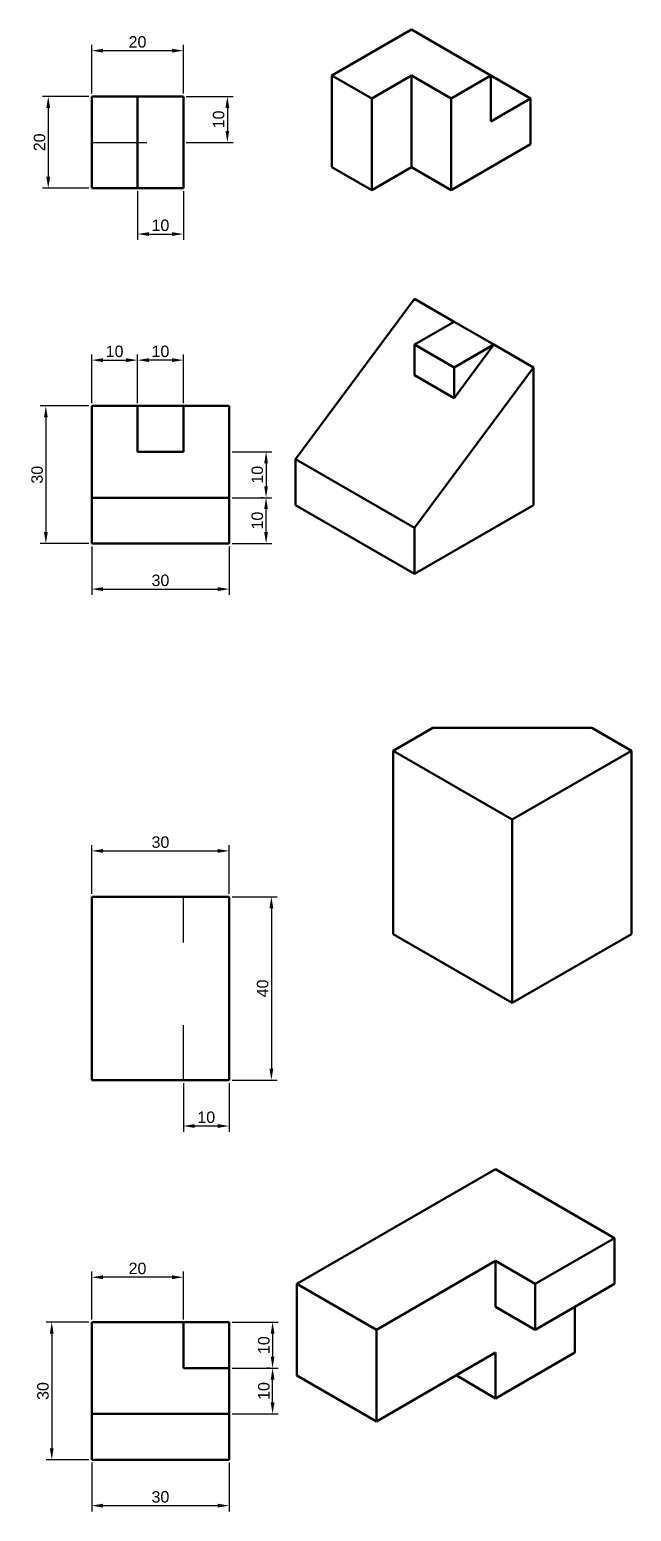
# Model space of a CAD drawing. Header units: millimetres. Extents: x 36 to 362, y 44 to 1470.
# Drawn here: x 45.9 to 177.2, y 389.3 to 712.5 of the extents above; entities that cross this region are included whole.
import ezdxf

# ---------------------------------------------------------------- set-up
doc = ezdxf.new("R2010")
doc.units = ezdxf.units.MM
doc.linetypes.add('ACAD_ISO03W100', pattern=[30, 12, -18])
doc.layers.get('0').update_dxf_attribs({"lineweight": 50})
doc.layers.add('cota', color=5, linetype='Continuous', lineweight=25)
doc.layers.add('oculto', color=3, linetype='ACAD_ISO03W100', lineweight=25, plot=False)
doc.styles.get("Standard").update_dxf_attribs({"font": 'arial.ttf'})
doc.dimstyles.new('ISO-25', dxfattribs={"dimtxt": 2.5, "dimasz": 2.5, "dimexe": 1.25, "dimexo": 0.625, "dimtad": 1, "dimtxsty": 'Standard', "dimcen": 2.5, "dimadec": 0, "dimazin": 0, "dimtfac": 1, "dimtmove": 0, "dimatfit": 3, "dimfxl": 1, "dimarcsym": 0})

# ---------------------------------------------------------------- blocks, each defined once
blk = doc.blocks.new('*D18')
at = {"layer": 'cota', "color": 0, "lineweight": -2, "transparency": 16777216}
for p, q in [((59.42, 399.91), (59.42, 389.28)), ((89.42, 399.91), (89.42, 389.28)), ((61.92, 390.53), (86.92, 390.53))]:
    blk.add_line(p, q, dxfattribs=at)
at = {"layer": 'cota', "color": 0, "transparency": 16777216}
for points in [[(61.92, 390.95), (61.92, 390.11), (59.42, 390.53)], [(86.92, 390.95), (86.92, 390.11), (89.42, 390.53)]]:
    blk.add_solid(points, dxfattribs=at)
at = {"layer": 'defpoints', "color": 0, "transparency": 16777216}
for p in [(59.42, 400.53), (89.42, 400.53), (89.42, 390.53)]:
    blk.add_point(p, dxfattribs=at)
at = {"layer": 'cota', "color": 0, "transparency": 16777216, "insert": (74.42, 392.43), "char_height": 2.5, "attachment_point": 5}
blk.add_mtext('30', dxfattribs=at)
blk = doc.blocks.new('*D19')
at = {"layer": 'cota', "color": 0, "lineweight": -2, "transparency": 16777216}
for p, q in [((59.42, 431.16), (59.42, 441.6)), ((76.92, 440.35), (61.92, 440.35)), ((79.42, 431.16), (79.42, 441.6))]:
    blk.add_line(p, q, dxfattribs=at)
at = {"layer": 'cota', "color": 0, "transparency": 16777216}
for points in [[(61.92, 440.77), (61.92, 439.93), (59.42, 440.35)], [(76.92, 440.77), (76.92, 439.93), (79.42, 440.35)]]:
    blk.add_solid(points, dxfattribs=at)
at = {"layer": 'defpoints', "color": 0, "transparency": 16777216}
for p in [(59.42, 440.35), (59.42, 430.53), (79.42, 430.53)]:
    blk.add_point(p, dxfattribs=at)
at = {"layer": 'cota', "color": 0, "transparency": 16777216, "insert": (69.42, 442.25), "char_height": 2.5, "attachment_point": 5}
blk.add_mtext('20', dxfattribs=at)
blk = doc.blocks.new('*D20')
at = {"layer": 'cota', "color": 0, "lineweight": -2, "transparency": 16777216}
for p, q in [((58.8, 430.53), (49.46, 430.53)), ((50.71, 428.03), (50.71, 403.03)), ((58.8, 400.53), (49.46, 400.53))]:
    blk.add_line(p, q, dxfattribs=at)
at = {"layer": 'cota', "color": 0, "transparency": 16777216}
for points in [[(50.29, 428.03), (51.12, 428.03), (50.71, 430.53)], [(50.29, 403.03), (51.12, 403.03), (50.71, 400.53)]]:
    blk.add_solid(points, dxfattribs=at)
at = {"layer": 'defpoints', "color": 0, "transparency": 16777216}
for p in [(59.42, 430.53), (50.71, 400.53), (59.42, 400.53)]:
    blk.add_point(p, dxfattribs=at)
at = {"layer": 'cota', "color": 0, "transparency": 16777216, "insert": (48.8, 415.53), "char_height": 2.5, "attachment_point": 5, "rotation": 90}
blk.add_mtext('30', dxfattribs=at)
blk = doc.blocks.new('*D21')
at = {"layer": 'cota', "color": 0, "lineweight": -2, "transparency": 16777216}
for p, q in [((90.05, 430.53), (100.14, 430.53)), ((98.89, 428.03), (98.89, 423.03)), ((90.05, 420.53), (100.14, 420.53))]:
    blk.add_line(p, q, dxfattribs=at)
at = {"layer": 'cota', "color": 0, "transparency": 16777216}
for points in [[(98.48, 428.03), (99.31, 428.03), (98.89, 430.53)], [(98.48, 423.03), (99.31, 423.03), (98.89, 420.53)]]:
    blk.add_solid(points, dxfattribs=at)
at = {"layer": 'defpoints', "color": 0, "transparency": 16777216}
for p in [(89.42, 430.53), (89.42, 420.53), (98.89, 420.53)]:
    blk.add_point(p, dxfattribs=at)
at = {"layer": 'cota', "color": 0, "transparency": 16777216, "insert": (96.99, 425.53), "char_height": 2.5, "attachment_point": 5, "rotation": 90}
blk.add_mtext('10', dxfattribs=at)
blk = doc.blocks.new('*D22')
at = {"layer": 'cota', "color": 0, "lineweight": -2, "transparency": 16777216}
for p, q in [((98.27, 420.53), (97.64, 420.53)), ((98.89, 413.03), (98.89, 418.03)), ((90.05, 410.53), (100.14, 410.53))]:
    blk.add_line(p, q, dxfattribs=at)
at = {"layer": 'cota', "color": 0, "transparency": 16777216}
for points in [[(98.48, 418.03), (99.31, 418.03), (98.89, 420.53)], [(98.48, 413.03), (99.31, 413.03), (98.89, 410.53)]]:
    blk.add_solid(points, dxfattribs=at)
at = {"layer": 'defpoints', "color": 0, "transparency": 16777216}
for p in [(98.89, 420.53), (98.89, 420.53), (89.42, 410.53)]:
    blk.add_point(p, dxfattribs=at)
at = {"layer": 'cota', "color": 0, "transparency": 16777216, "insert": (96.99, 415.53), "char_height": 2.5, "attachment_point": 5, "rotation": 90}
blk.add_mtext('10', dxfattribs=at)
blk = doc.blocks.new('*D23')
at = {"layer": 'cota', "color": 0, "lineweight": -2, "transparency": 16777216}
for p, q in [((59.42, 523.95), (59.42, 534.58)), ((61.92, 533.33), (86.92, 533.33)), ((89.42, 523.95), (89.42, 534.58))]:
    blk.add_line(p, q, dxfattribs=at)
at = {"layer": 'cota', "color": 0, "transparency": 16777216}
for points in [[(61.92, 533.74), (61.92, 532.91), (59.42, 533.33)], [(86.92, 533.74), (86.92, 532.91), (89.42, 533.33)]]:
    blk.add_solid(points, dxfattribs=at)
at = {"layer": 'defpoints', "color": 0, "transparency": 16777216}
for p in [(89.42, 533.33), (59.42, 523.33), (89.42, 523.33)]:
    blk.add_point(p, dxfattribs=at)
at = {"layer": 'cota', "color": 0, "transparency": 16777216, "insert": (74.42, 535.23), "char_height": 2.5, "attachment_point": 5}
blk.add_mtext('30', dxfattribs=at)
blk = doc.blocks.new('*D24')
at = {"layer": 'cota', "color": 0, "lineweight": -2, "transparency": 16777216}
for p, q in [((79.42, 482.7), (79.42, 472.08)), ((89.42, 482.7), (89.42, 472.08)), ((86.92, 473.33), (81.92, 473.33))]:
    blk.add_line(p, q, dxfattribs=at)
at = {"layer": 'cota', "color": 0, "transparency": 16777216}
for points in [[(81.92, 473.74), (81.92, 472.91), (79.42, 473.33)], [(86.92, 473.74), (86.92, 472.91), (89.42, 473.33)]]:
    blk.add_solid(points, dxfattribs=at)
at = {"layer": 'defpoints', "color": 0, "transparency": 16777216}
for p in [(79.42, 483.33), (89.42, 483.33), (79.42, 473.33)]:
    blk.add_point(p, dxfattribs=at)
at = {"layer": 'cota', "color": 0, "transparency": 16777216, "insert": (84.42, 475.23), "char_height": 2.5, "attachment_point": 5}
blk.add_mtext('10', dxfattribs=at)
blk = doc.blocks.new('*D25')
at = {"layer": 'cota', "color": 0, "lineweight": -2, "transparency": 16777216}
for p, q in [((90.05, 523.33), (99.88, 523.33)), ((98.63, 520.83), (98.63, 485.83)), ((90.05, 483.33), (99.88, 483.33))]:
    blk.add_line(p, q, dxfattribs=at)
at = {"layer": 'cota', "color": 0, "transparency": 16777216}
for points in [[(98.21, 520.83), (99.04, 520.83), (98.63, 523.33)], [(98.21, 485.83), (99.04, 485.83), (98.63, 483.33)]]:
    blk.add_solid(points, dxfattribs=at)
at = {"layer": 'defpoints', "color": 0, "transparency": 16777216}
for p in [(89.42, 523.33), (89.42, 483.33), (98.63, 483.33)]:
    blk.add_point(p, dxfattribs=at)
at = {"layer": 'cota', "color": 0, "transparency": 16777216, "insert": (96.73, 503.33), "char_height": 2.5, "attachment_point": 5, "rotation": 90}
blk.add_mtext('40', dxfattribs=at)
blk = doc.blocks.new('*D26')
at = {"layer": 'cota', "color": 0, "lineweight": -2, "transparency": 16777216}
for p, q in [((58.8, 630.37), (48.17, 630.37)), ((49.42, 627.87), (49.42, 602.87)), ((58.8, 600.37), (48.17, 600.37))]:
    blk.add_line(p, q, dxfattribs=at)
at = {"layer": 'cota', "color": 0, "transparency": 16777216}
for points in [[(49.01, 627.87), (49.84, 627.87), (49.42, 630.37)], [(49.01, 602.87), (49.84, 602.87), (49.42, 600.37)]]:
    blk.add_solid(points, dxfattribs=at)
at = {"layer": 'defpoints', "color": 0, "transparency": 16777216}
for p in [(59.42, 630.37), (49.42, 600.37), (59.42, 600.37)]:
    blk.add_point(p, dxfattribs=at)
at = {"layer": 'cota', "color": 0, "transparency": 16777216, "insert": (47.52, 615.37), "char_height": 2.5, "attachment_point": 5, "rotation": 90}
blk.add_mtext('30', dxfattribs=at)
blk = doc.blocks.new('*D27')
at = {"layer": 'cota', "color": 0, "lineweight": -2, "transparency": 16777216}
for p, q in [((90.05, 610.37), (98.72, 610.37)), ((97.47, 602.87), (97.47, 607.87)), ((90.05, 600.37), (98.72, 600.37))]:
    blk.add_line(p, q, dxfattribs=at)
at = {"layer": 'cota', "color": 0, "transparency": 16777216}
for points in [[(97.05, 607.87), (97.88, 607.87), (97.47, 610.37)], [(97.05, 602.87), (97.88, 602.87), (97.47, 600.37)]]:
    blk.add_solid(points, dxfattribs=at)
at = {"layer": 'defpoints', "color": 0, "transparency": 16777216}
for p in [(89.42, 610.37), (97.47, 610.37), (89.42, 600.37)]:
    blk.add_point(p, dxfattribs=at)
at = {"layer": 'cota', "color": 0, "transparency": 16777216, "insert": (95.56, 605.37), "char_height": 2.5, "attachment_point": 5, "rotation": 90}
blk.add_mtext('10', dxfattribs=at)
blk = doc.blocks.new('*D28')
at = {"layer": 'cota', "color": 0, "lineweight": -2, "transparency": 16777216}
for p, q in [((90.05, 620.37), (98.72, 620.37)), ((97.47, 617.87), (97.47, 612.87)), ((96.84, 610.37), (96.22, 610.37))]:
    blk.add_line(p, q, dxfattribs=at)
at = {"layer": 'cota', "color": 0, "transparency": 16777216}
for points in [[(97.05, 617.87), (97.88, 617.87), (97.47, 620.37)], [(97.05, 612.87), (97.88, 612.87), (97.47, 610.37)]]:
    blk.add_solid(points, dxfattribs=at)
at = {"layer": 'defpoints', "color": 0, "transparency": 16777216}
for p in [(89.42, 620.37), (97.47, 610.37), (97.47, 610.37)]:
    blk.add_point(p, dxfattribs=at)
at = {"layer": 'cota', "color": 0, "transparency": 16777216, "insert": (95.56, 615.37), "char_height": 2.5, "attachment_point": 5, "rotation": 90}
blk.add_mtext('10', dxfattribs=at)
blk = doc.blocks.new('*D29')
at = {"layer": 'cota', "color": 0, "lineweight": -2, "transparency": 16777216}
for p, q in [((59.42, 599.75), (59.42, 589.18)), ((89.42, 599.75), (89.42, 589.18)), ((61.92, 590.43), (86.92, 590.43))]:
    blk.add_line(p, q, dxfattribs=at)
at = {"layer": 'cota', "color": 0, "transparency": 16777216}
for points in [[(61.92, 590.85), (61.92, 590.01), (59.42, 590.43)], [(86.92, 590.85), (86.92, 590.01), (89.42, 590.43)]]:
    blk.add_solid(points, dxfattribs=at)
at = {"layer": 'defpoints', "color": 0, "transparency": 16777216}
for p in [(59.42, 600.37), (89.42, 600.37), (89.42, 590.43)]:
    blk.add_point(p, dxfattribs=at)
at = {"layer": 'cota', "color": 0, "transparency": 16777216, "insert": (74.42, 592.33), "char_height": 2.5, "attachment_point": 5}
blk.add_mtext('30', dxfattribs=at)
blk = doc.blocks.new('*D30')
at = {"layer": 'cota', "color": 0, "lineweight": -2, "transparency": 16777216}
for p, q in [((59.42, 631), (59.42, 641.62)), ((61.92, 640.37), (66.92, 640.37)), ((69.42, 631), (69.42, 641.62))]:
    blk.add_line(p, q, dxfattribs=at)
at = {"layer": 'cota', "color": 0, "transparency": 16777216}
for points in [[(61.92, 640.79), (61.92, 639.95), (59.42, 640.37)], [(66.92, 640.79), (66.92, 639.95), (69.42, 640.37)]]:
    blk.add_solid(points, dxfattribs=at)
at = {"layer": 'defpoints', "color": 0, "transparency": 16777216}
for p in [(69.42, 640.37), (59.42, 630.37), (69.42, 630.37)]:
    blk.add_point(p, dxfattribs=at)
at = {"layer": 'cota', "color": 0, "transparency": 16777216, "insert": (64.42, 642.27), "char_height": 2.5, "attachment_point": 5}
blk.add_mtext('10', dxfattribs=at)
blk = doc.blocks.new('*D31')
at = {"layer": 'cota', "color": 0, "lineweight": -2, "transparency": 16777216}
for p, q in [((69.42, 641), (69.42, 641.62)), ((76.92, 640.37), (71.92, 640.37)), ((79.42, 631), (79.42, 641.62))]:
    blk.add_line(p, q, dxfattribs=at)
at = {"layer": 'cota', "color": 0, "transparency": 16777216}
for points in [[(71.92, 640.79), (71.92, 639.95), (69.42, 640.37)], [(76.92, 640.79), (76.92, 639.95), (79.42, 640.37)]]:
    blk.add_solid(points, dxfattribs=at)
at = {"layer": 'defpoints', "color": 0, "transparency": 16777216}
for p in [(69.42, 640.37), (69.42, 640.37), (79.42, 630.37)]:
    blk.add_point(p, dxfattribs=at)
at = {"layer": 'cota', "color": 0, "transparency": 16777216, "insert": (74.42, 642.27), "char_height": 2.5, "attachment_point": 5}
blk.add_mtext('10', dxfattribs=at)
blk = doc.blocks.new('*D32')
at = {"layer": 'cota', "color": 0, "lineweight": -2, "transparency": 16777216}
for p, q in [((59.42, 698.49), (59.42, 709.12)), ((61.92, 707.87), (76.92, 707.87)), ((79.42, 698.49), (79.42, 709.12))]:
    blk.add_line(p, q, dxfattribs=at)
at = {"layer": 'cota', "color": 0, "transparency": 16777216}
for points in [[(61.92, 708.28), (61.92, 707.45), (59.42, 707.87)], [(76.92, 708.28), (76.92, 707.45), (79.42, 707.87)]]:
    blk.add_solid(points, dxfattribs=at)
at = {"layer": 'defpoints', "color": 0, "transparency": 16777216}
for p in [(79.42, 707.87), (59.42, 697.87), (79.42, 697.87)]:
    blk.add_point(p, dxfattribs=at)
at = {"layer": 'cota', "color": 0, "transparency": 16777216, "insert": (69.42, 709.77), "char_height": 2.5, "attachment_point": 5}
blk.add_mtext('20', dxfattribs=at)
blk = doc.blocks.new('*D33')
at = {"layer": 'cota', "color": 0, "lineweight": -2, "transparency": 16777216}
for p, q in [((69.42, 677.24), (69.42, 666.62)), ((79.42, 677.24), (79.42, 666.62)), ((71.92, 667.87), (76.92, 667.87))]:
    blk.add_line(p, q, dxfattribs=at)
at = {"layer": 'cota', "color": 0, "transparency": 16777216}
for points in [[(71.92, 668.28), (71.92, 667.45), (69.42, 667.87)], [(76.92, 668.28), (76.92, 667.45), (79.42, 667.87)]]:
    blk.add_solid(points, dxfattribs=at)
at = {"layer": 'defpoints', "color": 0, "transparency": 16777216}
for p in [(69.42, 677.87), (79.42, 677.87), (79.42, 667.87)]:
    blk.add_point(p, dxfattribs=at)
at = {"layer": 'cota', "color": 0, "transparency": 16777216, "insert": (74.42, 669.77), "char_height": 2.5, "attachment_point": 5}
blk.add_mtext('10', dxfattribs=at)
blk = doc.blocks.new('*D34')
at = {"layer": 'cota', "color": 0, "lineweight": -2, "transparency": 16777216}
for p, q in [((58.8, 697.87), (48.69, 697.87)), ((49.94, 695.37), (49.94, 680.37)), ((58.8, 677.87), (48.69, 677.87))]:
    blk.add_line(p, q, dxfattribs=at)
at = {"layer": 'cota', "color": 0, "transparency": 16777216}
for points in [[(49.53, 695.37), (50.36, 695.37), (49.94, 697.87)], [(49.53, 680.37), (50.36, 680.37), (49.94, 677.87)]]:
    blk.add_solid(points, dxfattribs=at)
at = {"layer": 'defpoints', "color": 0, "transparency": 16777216}
for p in [(59.42, 697.87), (49.94, 677.87), (59.42, 677.87)]:
    blk.add_point(p, dxfattribs=at)
at = {"layer": 'cota', "color": 0, "transparency": 16777216, "insert": (48.04, 687.87), "char_height": 2.5, "attachment_point": 5, "rotation": 90}
blk.add_mtext('20', dxfattribs=at)
blk = doc.blocks.new('*D35')
at = {"layer": 'cota', "color": 0, "lineweight": -2, "transparency": 16777216}
for p, q in [((80.05, 697.87), (90.27, 697.87)), ((89.02, 695.37), (89.02, 690.37)), ((80.05, 687.87), (90.27, 687.87))]:
    blk.add_line(p, q, dxfattribs=at)
at = {"layer": 'cota', "color": 0, "transparency": 16777216}
for points in [[(88.61, 695.37), (89.44, 695.37), (89.02, 697.87)], [(88.61, 690.37), (89.44, 690.37), (89.02, 687.87)]]:
    blk.add_solid(points, dxfattribs=at)
at = {"layer": 'defpoints', "color": 0, "transparency": 16777216}
for p in [(79.42, 697.87), (79.42, 687.87), (89.02, 687.87)]:
    blk.add_point(p, dxfattribs=at)
at = {"layer": 'cota', "color": 0, "transparency": 16777216, "insert": (87.12, 692.87), "char_height": 2.5, "attachment_point": 5, "rotation": 90}
blk.add_mtext('10', dxfattribs=at)

msp = doc.modelspace()

# ---------------------------------------------------------------- linework, layer by layer
for p, q in [((111.85, 702.453), (129.17, 712.453)), ((129.17, 712.453), (146.491, 702.453)), ((111.85, 682.453), (111.85, 702.453)), ((111.85, 702.453), (120.51, 697.453)), ((120.51, 697.453), (129.17, 702.453)), ((137.831, 697.453), (129.17, 702.453)), ((129.17, 702.453), (129.17, 682.453)), ((146.491, 702.453), (137.831, 697.453)), ((146.491, 692.453), (146.491, 702.453)), ((155.151, 697.453), (146.491, 702.453)), ((59.424, 677.867), (59.424, 697.867)), ((59.424, 697.867), (69.424, 697.867)), ((59.424, 697.867), (59.424, 687.867)), ((69.424, 677.867), (69.424, 697.867)), ((69.424, 697.867), (79.424, 697.867)), ((79.424, 697.867), (79.424, 677.867)), ((120.51, 697.453), (120.51, 677.453)), ((137.831, 677.453), (137.831, 697.453)), ((155.151, 697.453), (146.491, 692.453)), ((155.151, 687.453), (155.151, 697.453)), ((155.151, 687.453), (137.831, 677.453)), ((120.51, 677.453), (111.85, 682.453)), ((120.51, 677.453), (129.17, 682.453)), ((129.17, 682.453), (137.831, 677.453)), ((59.424, 677.867), (69.424, 677.867)), ((79.424, 677.867), (69.424, 677.867)), ((103.858, 618.759), (129.839, 653.759)), ((138.499, 648.759), (129.839, 653.759)), ((129.839, 643.759), (138.499, 648.759)), ((138.499, 648.759), (147.159, 643.759)), ((129.832, 637.083), (129.832, 643.763)), ((138.499, 638.759), (129.839, 643.759)), ((138.492, 632.083), (147.159, 643.759)), ((147.159, 643.759), (138.499, 638.759)), ((155.819, 638.759), (147.159, 643.759)), ((138.492, 632.083), (129.832, 637.083)), ((129.839, 603.759), (155.819, 638.759)), ((138.499, 638.759), (138.492, 632.083)), ((155.819, 608.759), (155.819, 638.759)), ((59.424, 610.371), (59.424, 630.371)), ((59.424, 630.371), (69.424, 630.371)), ((69.424, 630.371), (69.424, 620.371)), ((69.424, 630.371), (79.424, 630.371)), ((79.424, 620.371), (79.424, 630.371)), ((79.424, 630.371), (89.424, 630.371)), ((89.424, 630.371), (89.424, 610.371)), ((69.424, 620.371), (79.424, 620.371)), ((129.839, 603.759), (103.858, 618.759)), ((103.858, 618.759), (103.858, 608.759)), ((89.424, 610.371), (59.424, 610.371)), ((59.424, 610.371), (59.424, 600.371)), ((89.424, 600.371), (89.424, 610.371)), ((103.858, 608.759), (129.839, 593.759)), ((129.839, 593.759), (155.819, 608.759)), ((129.839, 593.759), (129.839, 603.759)), ((59.424, 600.371), (89.424, 600.371)), ((125.211, 555.184), (133.872, 560.184)), ((133.872, 560.184), (168.513, 560.184)), ((177.173, 555.184), (168.513, 560.184)), ((125.211, 515.184), (125.211, 555.184)), ((125.211, 555.184), (151.192, 540.184)), ((177.173, 555.184), (151.192, 540.184)), ((177.173, 515.184), (177.173, 555.184)), ((151.192, 540.184), (151.192, 500.184)), ((89.424, 523.327), (59.424, 523.327)), ((59.424, 523.327), (59.424, 483.327)), ((89.424, 483.327), (89.424, 523.327)), ((151.192, 500.184), (125.211, 515.184)), ((151.192, 500.184), (177.173, 515.184)), ((59.424, 483.327), (89.424, 483.327)), ((104.207, 438.894), (147.508, 463.894)), ((147.508, 463.894), (164.829, 453.894)), ((164.829, 453.894), (173.489, 448.894)), ((156.168, 438.894), (173.489, 448.894)), ((173.489, 448.894), (173.489, 438.894)), ((147.508, 443.894), (121.527, 428.894)), ((147.508, 433.894), (147.508, 443.894)), ((147.508, 443.894), (156.168, 438.894)), ((104.207, 418.894), (104.207, 438.894)), ((121.527, 428.894), (104.207, 438.894)), ((173.489, 438.894), (156.168, 428.894)), ((156.168, 428.894), (156.168, 438.894)), ((156.168, 428.894), (147.508, 433.894)), ((164.829, 423.894), (164.829, 433.894)), ((59.424, 400.531), (59.424, 430.531)), ((59.424, 430.531), (89.424, 430.531)), ((79.424, 420.531), (79.424, 430.531)), ((89.424, 430.531), (89.424, 420.531)), ((121.527, 428.894), (121.527, 408.894)), ((121.527, 408.894), (147.508, 423.894)), ((147.508, 423.894), (147.508, 413.894)), ((147.508, 413.894), (164.829, 423.894)), ((89.424, 420.531), (79.424, 420.531)), ((89.424, 420.531), (89.424, 400.531)), ((121.527, 408.894), (104.207, 418.894)), ((147.508, 413.894), (138.95, 418.953)), ((89.424, 410.531), (59.424, 410.531)), ((89.424, 400.531), (59.424, 400.531))]:
    msp.add_line(p, q)
at = {"layer": 'oculto'}
for p, q in [((59.424, 687.867), (79.424, 687.867)), ((79.424, 483.327), (79.424, 523.327))]:
    msp.add_line(p, q, dxfattribs=at)

# ---------------------------------------------------------------- dimensions: what is measured, and where the dimension line sits
at = {"layer": 'cota'}
for base, p1, p2, picture, middle in [((79.424, 707.867), (59.424, 697.867), (79.424, 697.867), '*D32', (69.424, 709.768)), ((79.424, 667.867), (69.424, 677.867), (79.424, 677.867), '*D33', (74.424, 669.768)), ((69.424, 640.371), (59.424, 630.371), (69.424, 630.371), '*D30', (64.424, 642.272)), ((69.424, 640.371), (79.424, 630.371), (69.424, 640.371), '*D31', (74.424, 642.272)), ((89.424, 590.43), (59.424, 600.371), (89.424, 600.371), '*D29', (74.424, 592.332)), ((89.424, 533.327), (59.424, 523.327), (89.424, 523.327), '*D23', (74.424, 535.23)), ((79.424, 473.327), (89.424, 483.327), (79.424, 483.327), '*D24', (84.424, 475.229)), ((59.424, 440.35), (79.424, 430.531), (59.424, 430.531), '*D19', (69.424, 442.251)), ((89.424, 390.531), (59.424, 400.531), (89.424, 400.531), '*D18', (74.424, 392.433))]:
    dim = msp.add_linear_dim(base=base, p1=p1, p2=p2, dimstyle='ISO-25', dxfattribs=at)
    dim.commit()
    dim.dimension.update_dxf_attribs({"geometry": picture, "text_midpoint": middle})
for base, p1, p2, picture, middle in [((49.943, 677.867), (59.424, 697.867), (59.424, 677.867), '*D34', (48.042, 687.867)), ((89.022, 687.867), (79.424, 697.867), (79.424, 687.867), '*D35', (87.121, 692.867)), ((49.424, 600.371), (59.424, 630.371), (59.424, 600.371), '*D26', (47.521, 615.371)), ((97.466, 610.371), (89.424, 620.371), (97.466, 610.371), '*D28', (95.565, 615.371)), ((97.466, 610.371), (89.424, 600.371), (89.424, 610.371), '*D27', (95.565, 605.371)), ((98.627, 483.327), (89.424, 523.327), (89.424, 483.327), '*D25', (96.725, 503.327)), ((50.705, 400.531), (59.424, 430.531), (59.424, 400.531), '*D20', (48.803, 415.531)), ((98.895, 420.531), (89.424, 430.531), (89.424, 420.531), '*D21', (96.993, 425.531)), ((98.895, 420.531), (89.424, 410.531), (98.895, 420.531), '*D22', (96.993, 415.531))]:
    dim = msp.add_linear_dim(base=base, p1=p1, p2=p2, angle=90, dimstyle='ISO-25', dxfattribs=at)
    dim.commit()
    dim.dimension.update_dxf_attribs({"geometry": picture, "text_midpoint": middle})

doc.saveas('drawing.dxf')
